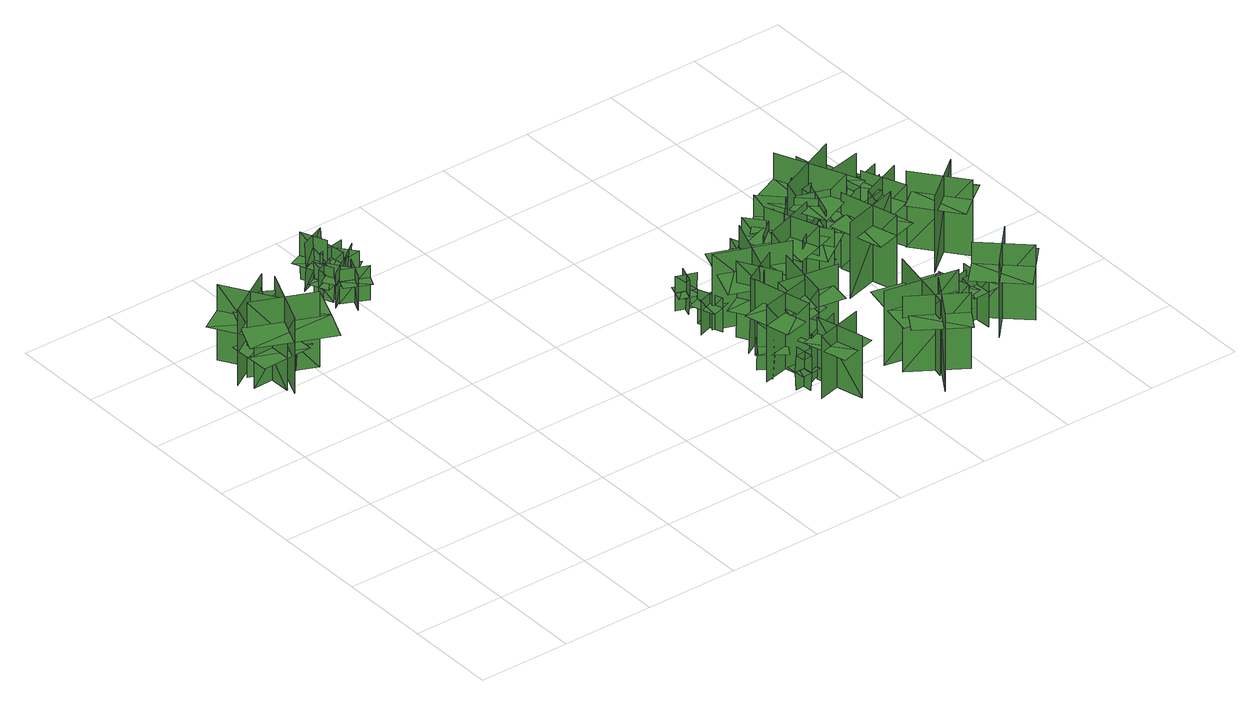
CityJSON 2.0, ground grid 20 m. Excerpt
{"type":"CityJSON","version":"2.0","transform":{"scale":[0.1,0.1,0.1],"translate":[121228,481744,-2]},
"CityObjects":{
"tree1":{"type":"SolitaryVegetationObject","geometry":[{"type":"MultiSurface","lod":"1","boundaries":[[[0,1,2]],[[0,2,3]],[[4,5,6]],[[4,6,7]],[[8,9,10]],[[8,10,11]],[[8,11,12]],[[8,12,13]]]}]},
"tree2":{"type":"SolitaryVegetationObject","geometry":[{"type":"MultiSurface","lod":"1","boundaries":[[[14,15,16]],[[14,16,17]],[[18,19,20]],[[18,20,21]],[[22,23,24]],[[22,24,25]],[[22,23,26]],[[22,26,27]]]}]},
"tree3":{"type":"SolitaryVegetationObject","geometry":[{"type":"MultiSurface","lod":"1","boundaries":[[[28,29,30]],[[28,30,31]],[[32,33,34]],[[32,34,35]],[[36,37,38]],[[36,38,39]],[[36,39,40]],[[36,40,41]]]}]},
"tree4":{"type":"SolitaryVegetationObject","geometry":[{"type":"MultiSurface","lod":"1","boundaries":[[[42,43,44]],[[42,44,45]],[[46,47,48]],[[46,48,49]],[[50,51,47]],[[50,47,46]],[[52,53,43]],[[52,43,42]],[[42,43,54]],[[42,54,55]],[[42,56,57]],[[42,57,43]]]}]},
"tree5":{"type":"SolitaryVegetationObject","geometry":[{"type":"MultiSurface","lod":"1","boundaries":[[[58,59,60]],[[58,60,61]],[[62,63,64]],[[62,64,65]],[[66,67,63]],[[66,63,62]],[[68,69,59]],[[68,59,58]],[[58,59,70]],[[58,70,71]],[[58,72,73]],[[58,73,59]]]}]},
"tree6":{"type":"SolitaryVegetationObject","geometry":[{"type":"MultiSurface","lod":"1","boundaries":[[[74,75,76]],[[74,76,77]],[[78,79,80]],[[78,80,81]],[[82,83,79]],[[82,79,78]],[[84,85,75]],[[84,75,74]],[[74,75,86]],[[74,86,87]],[[74,88,89]],[[74,89,75]]]}]},
"tree7":{"type":"SolitaryVegetationObject","geometry":[{"type":"MultiSurface","lod":"1","boundaries":[[[90,91,92]],[[90,92,93]],[[94,95,96]],[[94,96,97]],[[98,99,95]],[[98,95,94]],[[100,101,91]],[[100,91,90]],[[90,91,102]],[[90,102,103]],[[90,104,105]],[[90,105,91]]]}]},
"tree8":{"type":"SolitaryVegetationObject","geometry":[{"type":"MultiSurface","lod":"1","boundaries":[[[106,107,108]],[[106,108,109]],[[110,111,112]],[[110,112,113]],[[114,115,116]],[[114,116,117]],[[114,115,118]],[[114,118,119]]]}]},
"tree9":{"type":"SolitaryVegetationObject","geometry":[{"type":"MultiSurface","lod":"1","boundaries":[[[120,121,122]],[[120,122,123]],[[124,125,126]],[[124,126,127]],[[128,129,130]],[[128,130,131]],[[128,129,132]],[[128,132,133]]]}]},
"tree10":{"type":"SolitaryVegetationObject","geometry":[{"type":"MultiSurface","lod":"1","boundaries":[[[134,135,136]],[[134,136,137]],[[138,139,140]],[[138,140,141]],[[142,143,139]],[[142,139,138]],[[144,145,135]],[[144,135,134]],[[134,135,146]],[[134,146,147]],[[134,148,149]],[[134,149,135]]]}]},
"tree11":{"type":"SolitaryVegetationObject","geometry":[{"type":"MultiSurface","lod":"1","boundaries":[[[150,151,152]],[[150,152,153]],[[154,155,156]],[[154,156,157]],[[158,159,160]],[[158,160,161]],[[158,159,162]],[[158,162,163]]]}]},
"tree12":{"type":"SolitaryVegetationObject","geometry":[{"type":"MultiSurface","lod":"1","boundaries":[[[164,165,166]],[[164,166,167]],[[168,169,170]],[[168,170,171]],[[172,173,169]],[[172,169,168]],[[174,175,165]],[[174,165,164]],[[164,165,176]],[[164,176,177]],[[164,178,179]],[[164,179,165]]]}]},
"tree13":{"type":"SolitaryVegetationObject","geometry":[{"type":"MultiSurface","lod":"1","boundaries":[[[180,181,182]],[[180,182,183]],[[184,185,186]],[[184,186,187]],[[188,189,185]],[[188,185,184]],[[190,191,181]],[[190,181,180]],[[180,181,192]],[[180,192,193]],[[180,194,195]],[[180,195,181]]]}]},
"tree14":{"type":"SolitaryVegetationObject","geometry":[{"type":"MultiSurface","lod":"1","boundaries":[[[196,197,198]],[[196,198,199]],[[200,201,202]],[[200,202,203]],[[204,205,201]],[[204,201,200]],[[206,207,197]],[[206,197,196]],[[196,197,208]],[[196,208,209]],[[196,210,211]],[[196,211,197]]]}]},
"tree15":{"type":"SolitaryVegetationObject","geometry":[{"type":"MultiSurface","lod":"1","boundaries":[[[212,213,214]],[[212,214,215]],[[216,217,218]],[[216,218,219]],[[220,221,222]],[[220,222,223]],[[220,224,225]],[[220,225,221]]]}]},
"tree16":{"type":"SolitaryVegetationObject","geometry":[{"type":"MultiSurface","lod":"1","boundaries":[[[226,227,228]],[[226,228,229]],[[230,231,232]],[[230,232,233]],[[234,235,236]],[[234,236,237]],[[234,238,239]],[[234,239,235]]]}]},
"tree17":{"type":"SolitaryVegetationObject","geometry":[{"type":"MultiSurface","lod":"1","boundaries":[[[240,241,242]],[[240,242,243]],[[244,245,246]],[[244,246,247]],[[248,249,250]],[[248,250,251]],[[248,251,252]],[[248,252,253]]]}]},
"tree18":{"type":"SolitaryVegetationObject","geometry":[{"type":"MultiSurface","lod":"1","boundaries":[[[254,255,256]],[[254,256,257]],[[258,259,260]],[[258,260,261]],[[262,263,264]],[[262,264,265]],[[262,265,266]],[[262,266,267]]]}]},
"tree19":{"type":"SolitaryVegetationObject","geometry":[{"type":"MultiSurface","lod":"1","boundaries":[[[268,269,270]],[[268,270,271]],[[272,273,274]],[[272,274,275]],[[276,277,273]],[[276,273,272]],[[278,279,269]],[[278,269,268]],[[268,269,280]],[[268,280,281]],[[268,282,283]],[[268,283,269]]]}]},
"tree20":{"type":"SolitaryVegetationObject","geometry":[{"type":"MultiSurface","lod":"1","boundaries":[[[284,285,286]],[[284,286,287]],[[288,289,290]],[[288,290,291]],[[292,293,289]],[[292,289,288]],[[294,295,285]],[[294,285,284]],[[284,285,296]],[[284,296,297]],[[284,298,299]],[[284,299,285]]]}]},
"tree21":{"type":"SolitaryVegetationObject","geometry":[{"type":"MultiSurface","lod":"1","boundaries":[[[300,301,302]],[[300,302,303]],[[304,305,306]],[[304,306,307]],[[308,309,310]],[[308,310,311]],[[308,312,313]],[[308,313,309]]]}]},
"tree22":{"type":"SolitaryVegetationObject","geometry":[{"type":"MultiSurface","lod":"1","boundaries":[[[314,315,316]],[[314,316,317]],[[318,319,320]],[[318,320,321]],[[322,323,324]],[[322,324,325]],[[322,326,327]],[[322,327,323]]]}]},
"tree23":{"type":"SolitaryVegetationObject","geometry":[{"type":"MultiSurface","lod":"1","boundaries":[[[328,329,330]],[[328,330,331]],[[332,333,334]],[[332,334,335]],[[336,337,338]],[[336,338,339]],[[336,339,340]],[[336,340,341]]]}]},
"tree24":{"type":"SolitaryVegetationObject","geometry":[{"type":"MultiSurface","lod":"1","boundaries":[[[342,343,344]],[[342,344,345]],[[346,347,348]],[[346,348,349]],[[350,351,352]],[[350,352,353]],[[350,354,355]],[[350,355,351]]]}]},
"tree25":{"type":"SolitaryVegetationObject","geometry":[{"type":"MultiSurface","lod":"1","boundaries":[[[356,357,358]],[[356,358,359]],[[360,361,362]],[[360,362,363]],[[364,365,366]],[[364,366,367]],[[364,367,368]],[[364,368,369]]]}]},
"tree26":{"type":"SolitaryVegetationObject","geometry":[{"type":"MultiSurface","lod":"1","boundaries":[[[370,371,372]],[[370,372,373]],[[374,375,376]],[[374,376,377]],[[378,379,380]],[[378,380,381]],[[378,381,382]],[[378,382,383]]]}]},
"tree27":{"type":"SolitaryVegetationObject","geometry":[{"type":"MultiSurface","lod":"1","boundaries":[[[384,385,386]],[[384,386,387]],[[388,389,390]],[[388,390,391]],[[392,393,394]],[[392,394,395]],[[392,395,396]],[[392,396,397]]]}]},
"tree28":{"type":"SolitaryVegetationObject","geometry":[{"type":"MultiSurface","lod":"1","boundaries":[[[398,399,400]],[[398,400,401]],[[402,403,404]],[[402,404,405]],[[406,407,408]],[[406,408,409]],[[406,409,410]],[[406,410,411]]]}]},
"tree29":{"type":"SolitaryVegetationObject","geometry":[{"type":"MultiSurface","lod":"1","boundaries":[[[412,413,414]],[[412,414,415]],[[416,417,418]],[[416,418,419]],[[420,421,422]],[[420,422,423]],[[420,423,424]],[[420,424,425]]]}]},
"tree30":{"type":"SolitaryVegetationObject","geometry":[{"type":"MultiSurface","lod":"1","boundaries":[[[426,427,428]],[[426,428,429]],[[430,431,432]],[[430,432,433]],[[434,435,436]],[[434,436,437]],[[434,437,438]],[[434,438,439]]]}]},
"tree31":{"type":"SolitaryVegetationObject","geometry":[{"type":"MultiSurface","lod":"1","boundaries":[[[440,441,442]],[[440,442,443]],[[444,445,446]],[[444,446,447]],[[448,449,450]],[[448,450,451]],[[448,451,452]],[[448,452,453]]]}]},
"tree32":{"type":"SolitaryVegetationObject","geometry":[{"type":"MultiSurface","lod":"1","boundaries":[[[454,455,456]],[[454,456,457]],[[458,459,460]],[[458,460,461]],[[462,463,464]],[[462,464,465]],[[462,465,466]],[[462,466,467]]]}]},
"tree33":{"type":"SolitaryVegetationObject","geometry":[{"type":"MultiSurface","lod":"1","boundaries":[[[468,469,470]],[[468,470,471]],[[472,473,474]],[[472,474,475]],[[476,477,478]],[[476,478,479]],[[476,479,480]],[[476,480,481]]]}]},
"tree34":{"type":"SolitaryVegetationObject","geometry":[{"type":"MultiSurface","lod":"1","boundaries":[[[482,483,484]],[[482,484,485]],[[486,487,488]],[[486,488,489]],[[490,491,492]],[[490,492,493]],[[490,493,494]],[[490,494,495]]]}]},
"tree35":{"type":"SolitaryVegetationObject","geometry":[{"type":"MultiSurface","lod":"1","boundaries":[[[496,497,498]],[[496,498,499]],[[500,501,502]],[[500,502,503]],[[504,505,506]],[[504,506,507]],[[504,507,508]],[[504,508,509]]]}]},
"tree36":{"type":"SolitaryVegetationObject","geometry":[{"type":"MultiSurface","lod":"1","boundaries":[[[510,511,512]],[[510,512,513]],[[514,515,516]],[[514,516,517]],[[518,519,520]],[[518,520,521]],[[518,521,522]],[[518,522,523]]]}]},
"tree37":{"type":"SolitaryVegetationObject","geometry":[{"type":"MultiSurface","lod":"1","boundaries":[[[524,525,526]],[[524,526,527]],[[528,529,530]],[[528,530,531]],[[532,533,534]],[[532,534,535]],[[532,536,537]],[[532,537,533]]]}]},
"tree38":{"type":"SolitaryVegetationObject","geometry":[{"type":"MultiSurface","lod":"1","boundaries":[[[538,539,540]],[[538,540,541]],[[542,543,544]],[[542,544,545]],[[546,547,548]],[[546,548,549]],[[546,549,550]],[[546,550,551]]]}]},
"tree39":{"type":"SolitaryVegetationObject","geometry":[{"type":"MultiSurface","lod":"1","boundaries":[[[552,553,554]],[[552,554,555]],[[556,557,558]],[[556,558,559]],[[560,561,562]],[[560,562,563]],[[560,563,564]],[[560,564,565]]]}]},
"tree40":{"type":"SolitaryVegetationObject","geometry":[{"type":"MultiSurface","lod":"1","boundaries":[[[566,567,568]],[[566,568,569]],[[570,571,572]],[[570,572,573]],[[574,575,576]],[[574,576,577]],[[574,577,578]],[[574,578,579]]]}]},
"tree41":{"type":"SolitaryVegetationObject","geometry":[{"type":"MultiSurface","lod":"1","boundaries":[[[580,581,582]],[[580,582,583]],[[584,585,586]],[[584,586,587]],[[588,589,590]],[[588,590,591]],[[588,591,592]],[[588,592,593]]]}]},
"tree42":{"type":"SolitaryVegetationObject","geometry":[{"type":"MultiSurface","lod":"1","boundaries":[[[594,595,596]],[[594,596,597]],[[598,599,600]],[[598,600,601]],[[602,603,604]],[[602,604,605]],[[602,605,606]],[[602,606,607]]]}]},
"tree43":{"type":"SolitaryVegetationObject","geometry":[{"type":"MultiSurface","lod":"1","boundaries":[[[608,609,610]],[[608,610,611]],[[612,613,614]],[[612,614,615]],[[616,617,618]],[[616,618,619]],[[616,619,620]],[[616,620,621]]]}]},
"tree44":{"type":"SolitaryVegetationObject","geometry":[{"type":"MultiSurface","lod":"1","boundaries":[[[622,623,624]],[[622,624,625]],[[626,627,628]],[[626,628,629]],[[630,631,632]],[[630,632,633]],[[630,634,635]],[[630,635,631]]]}]},
"tree45":{"type":"SolitaryVegetationObject","geometry":[{"type":"MultiSurface","lod":"1","boundaries":[[[636,637,638]],[[636,638,639]],[[640,641,642]],[[640,642,643]],[[644,645,646]],[[644,646,647]],[[644,648,649]],[[644,649,645]]]}]},
"tree46":{"type":"SolitaryVegetationObject","geometry":[{"type":"MultiSurface","lod":"1","boundaries":[[[650,651,652]],[[650,652,653]],[[654,655,656]],[[654,656,657]],[[658,659,660]],[[658,660,661]],[[658,662,663]],[[658,663,659]]]}]}
},
"vertices":[
[100,781,19],[100,781,128],[98,874,128],[98,874,19],[55,825,19],[55,825,128],[146,827,128],[146,827,19],[42,825,93],[43,778,93],[155,781,93],[154,827,93],[153,874,93],[40,871,93],
[128,835,17],[60,945,17],[60,945,189],[128,835,189],[148,921,17],[38,853,17],[38,853,189],[148,921,189],[132,837,131],[64,947,131],[9,913,131],[76,803,131],[108,975,131],[176,865,131],
[161,898,20],[161,898,191],[103,763,191],[103,763,20],[196,805,20],[196,805,191],[66,860,191],[66,860,20],[216,796,135],[245,864,135],[83,933,135],[54,865,135],[25,798,135],[187,729,135],
[102,929,91],[168,890,91],[188,925,92],[122,963,92],[153,943,91],[115,877,91],[119,875,161],[157,941,161],[157,941,21],[119,875,21],[101,926,21],[167,888,21],[168,890,161],[102,929,161],[83,895,92],[149,857,92],
[175,872,77],[152,818,77],[180,806,77],[204,860,77],[191,834,77],[137,858,77],[135,854,131],[190,831,131],[190,831,22],[135,854,22],[173,873,22],[150,819,22],[152,818,131],[175,872,131],[147,884,77],[124,829,77],
[161,921,59],[203,927,59],[200,949,59],[158,942,59],[178,945,59],[185,903,59],[187,903,98],[181,945,98],[181,945,20],[187,903,20],[162,919,20],[203,925,20],[203,927,98],[161,921,98],[164,899,59],[206,906,59],
[365,991,57],[326,974,57],[334,954,57],[373,970,57],[354,963,57],[338,1002,57],[335,1001,96],[352,962,96],[352,962,18],[335,1001,18],[364,992,18],[325,975,18],[326,974,96],[365,991,96],[356,1010,57],[317,994,57],
[341,942,21],[390,975,21],[390,975,99],[341,942,99],[380,935,21],[347,983,21],[347,983,99],[380,935,99],[342,940,73],[391,974,73],[374,998,73],[326,965,73],[404,954,73],[356,921,73],
[354,946,22],[408,922,22],[408,922,100],[354,946,100],[368,908,22],[393,962,22],[393,962,100],[368,908,100],[353,944,74],[407,920,74],[419,947,74],[366,971,74],[397,898,74],[344,922,74],
[374,1010,71],[351,1064,71],[323,1053,71],[346,998,71],[336,1025,71],[391,1047,71],[389,1051,125],[334,1028,125],[334,1028,16],[389,1051,16],[376,1011,16],[354,1065,16],[351,1064,125],[374,1010,125],[402,1021,71],[379,1076,71],
[422,1028,18],[364,1018,18],[364,1018,96],[422,1028,96],[390,1051,18],[399,993,18],[399,993,96],[390,1051,96],[422,1030,70],[364,1020,70],[369,991,70],[427,1001,70],[360,1044,70],[418,1053,70],
[398,1010,59],[424,976,59],[442,990,59],[416,1023,59],[427,1007,59],[394,981,59],[395,979,98],[429,1005,98],[429,1005,20],[395,979,20],[397,1009,20],[423,975,20],[424,976,98],[398,1010,98],[381,997,59],[407,963,59],
[887,229,46],[890,187,46],[912,188,47],[909,230,47],[909,210,46],[867,207,46],[867,205,85],[909,208,85],[909,208,8],[867,205,8],[885,229,8],[888,187,8],[890,187,85],[887,229,85],[865,228,47],[868,185,47],
[901,272,59],[852,305,59],[835,279,60],[884,246,60],[861,263,59],[894,312,59],[891,314,114],[858,265,114],[858,265,5],[891,314,5],[903,274,5],[853,307,5],[852,305,114],[901,272,114],[918,297,60],[869,330,60],
[942,98,15],[914,201,15],[914,201,156],[942,98,156],[984,171,15],[881,144,15],[881,144,156],[984,171,156],[940,107,120],[914,201,120],[874,190,120],[899,96,120],[980,118,120],[955,212,120],
[967,292,7],[841,262,7],[841,262,179],[967,292,179],[879,346,7],[909,219,7],[909,219,179],[879,346,179],[956,290,135],[841,262,135],[853,212,135],[968,240,135],[944,340,135],[829,312,135],
[971,223,21],[895,193,21],[895,193,129],[971,223,129],[923,244,21],[923,244,129],[953,168,129],[953,168,21],[923,244,95],[891,231,95],[915,171,95],[947,183,95],[978,196,95],[954,256,95],
[887,473,14],[835,454,14],[835,454,91],[887,473,91],[854,489,14],[873,437,14],[873,437,91],[854,489,91],[854,489,69],[828,479,69],[847,428,69],[873,437,69],[899,447,69],[880,499,69],
[948,390,102],[867,344,102],[891,302,102],[972,348,102],[932,327,102],[886,409,102],[881,406,188],[927,325,188],[927,325,16],[881,406,16],[946,394,16],[865,347,16],[867,344,188],[948,390,188],[925,431,102],[843,385,102],
[875,563,52],[861,523,52],[882,516,52],[896,556,52],[888,537,52],[848,551,52],[847,549,91],[888,535,91],[888,535,13],[847,549,13],[873,564,13],[859,524,13],[861,523,91],[875,563,91],[854,570,52],[841,530,52],
[906,327,18],[987,307,18],[987,307,128],[906,327,128],[941,271,18],[960,352,18],[960,352,128],[941,271,128],[913,325,100],[987,307,100],[994,339,100],[921,357,100],[905,294,100],[979,276,100],
[1026,279,17],[898,300,17],[898,300,189],[1026,279,189],[966,362,17],[944,234,17],[944,234,189],[966,362,189],[1015,281,144],[898,300,144],[889,250,144],[1007,230,144],[1024,331,144],[906,351,144],
[1010,399,14],[862,455,14],[862,455,185],[1010,399,185],[962,501,14],[907,354,14],[907,354,185],[962,501,185],[960,495,138],[895,520,138],[844,384,138],[909,360,138],[973,336,138],[1024,471,138],
[1056,120,15],[1166,51,15],[1166,51,187],[1056,120,187],[1079,20,15],[1148,130,15],[1148,130,187],[1079,20,187],[1065,114,143],[1166,51,143],[1193,94,143],[1093,157,143],[1038,71,143],[1138,7,143],
[1134,222,16],[1104,67,16],[1104,67,186],[1134,222,186],[1041,158,16],[1196,128,16],[1196,128,186],[1041,158,186],[1048,157,139],[1035,89,139],[1177,62,139],[1190,129,139],[1203,197,139],[1061,225,139],
[1027,534,15],[1007,586,15],[1007,586,92],[1027,534,92],[1042,567,15],[990,548,15],[990,548,92],[1042,567,92],[1042,567,71],[1033,593,71],[981,574,71],[990,548,71],[1000,522,71],[1052,541,71],
[1076,482,14],[1012,558,14],[1012,558,152],[1076,482,152],[1082,548,14],[1006,484,14],[1006,484,152],[1082,548,152],[1082,548,113],[1050,586,113],[974,522,113],[1006,484,113],[1038,446,113],[1115,510,113],
[1114,489,13],[999,449,13],[999,449,182],[1114,489,182],[1041,525,13],[1082,410,13],[1082,410,182],[1041,525,182],[1041,525,135],[984,505,135],[1024,390,135],[1082,410,135],[1139,430,135],[1099,545,135],
[1066,473,14],[1043,524,14],[1043,524,91],[1066,473,91],[1079,508,14],[1029,484,14],[1029,484,91],[1079,508,91],[1079,508,69],[1067,533,69],[1017,510,69],[1029,484,69],[1041,459,69],[1091,483,69],
[1123,416,15],[1066,497,15],[1066,497,154],[1123,416,154],[1135,481,15],[1054,424,15],[1054,424,154],[1135,481,154],[1135,481,115],[1107,522,115],[1025,465,115],[1054,424,115],[1082,383,115],[1164,440,115],
[1055,482,13],[1140,569,13],[1140,569,183],[1055,482,183],[1136,482,13],[1049,568,13],[1049,568,183],[1136,482,183],[1136,482,135],[1178,526,135],[1092,611,135],[1049,568,135],[1006,524,135],[1093,439,135],
[1104,460,17],[1148,465,17],[1148,465,78],[1104,460,78],[1127,441,17],[1122,485,17],[1122,485,78],[1127,441,78],[1127,441,61],[1149,444,61],[1144,488,61],[1122,485,61],[1100,482,61],[1105,439,61],
[1138,500,15],[1125,457,15],[1125,457,77],[1138,500,77],[1112,486,15],[1155,473,15],[1155,473,77],[1112,486,77],[1112,486,60],[1106,465,60],[1148,452,60],[1155,473,60],[1161,494,60],[1119,507,60],
[1262,189,17],[1192,173,17],[1192,173,125],[1262,189,125],[1218,217,17],[1234,147,17],[1234,147,125],[1218,217,125],[1218,217,96],[1184,209,96],[1200,139,96],[1234,147,96],[1267,154,96],[1251,224,96],
[1164,559,13],[1126,444,13],[1126,444,182],[1164,559,182],[1091,523,13],[1207,485,13],[1207,485,182],[1091,523,182],[1091,523,135],[1072,466,135],[1188,427,135],[1207,485,135],[1226,542,135],[1111,581,135],
[1222,568,12],[1081,505,12],[1081,505,227],[1222,568,227],[1126,605,12],[1189,464,12],[1189,464,227],[1126,605,227],[1126,605,167],[1055,574,167],[1118,432,167],[1189,464,167],[1260,496,167],[1197,637,167],
[1181,469,14],[1216,344,14],[1216,344,186],[1181,469,186],[1132,379,14],[1257,414,14],[1257,414,186],[1132,379,186],[1184,458,141],[1216,344,141],[1266,357,141],[1234,472,141],[1135,444,141],[1167,330,141],
[1311,176,16],[1240,172,16],[1240,172,124],[1311,176,124],[1273,211,16],[1276,139,16],[1276,139,124],[1273,211,124],[1273,211,96],[1238,209,96],[1241,137,96],[1276,139,96],[1310,141,96],[1307,212,96],
[1355,191,14],[1272,102,14],[1272,102,184],[1355,191,184],[1274,189,14],[1363,106,14],[1363,106,184],[1274,189,184],[1274,189,136],[1232,145,136],[1321,61,136],[1363,106,136],[1404,150,136],[1316,233,136],
[1286,558,14],[1132,526,14],[1132,526,184],[1286,558,184],[1191,619,14],[1223,465,14],[1223,465,184],[1191,619,184],[1193,613,137],[1125,599,137],[1154,457,137],[1222,471,137],[1289,485,137],[1260,626,137],
[1233,577,17],[1240,520,17],[1240,520,79],[1233,577,79],[1208,545,17],[1265,551,17],[1265,551,79],[1208,545,79],[1211,545,62],[1213,520,62],[1266,526,62],[1263,551,62],[1260,576,62],[1208,570,62],
[1345,516,16],[1253,478,16],[1253,478,155],[1345,516,155],[1284,541,16],[1322,449,16],[1322,449,155],[1284,541,155],[1284,541,116],[1238,522,116],[1276,430,116],[1322,449,116],[1368,469,116],[1330,561,116],
[1254,547,16],[1331,534,16],[1331,534,124],[1254,547,124],[1284,504,16],[1297,581,16],[1297,581,124],[1284,504,124],[1284,504,93],[1322,498,93],[1335,574,93],[1297,581,93],[1259,587,93],[1246,511,93],
[1319,519,15],[1291,597,15],[1291,597,125],[1319,519,125],[1346,578,15],[1268,550,15],[1268,550,125],[1346,578,125],[1316,525,96],[1291,597,96],[1260,585,96],[1286,514,96],[1347,537,96],[1321,608,96],
[1324,453,12],[1404,352,12],[1404,352,184],[1324,453,184],[1313,351,12],[1414,432,12],[1414,432,184],[1313,351,184],[1331,445,140],[1404,352,140],[1445,383,140],[1371,477,140],[1290,413,140],[1364,320,140],
[1317,587,17],[1357,544,17],[1357,544,95],[1317,587,95],[1315,540,17],[1359,580,17],[1359,580,95],[1315,540,95],[1320,583,75],[1357,544,75],[1374,559,75],[1337,599,75],[1303,567,75],[1340,528,75]
]}
